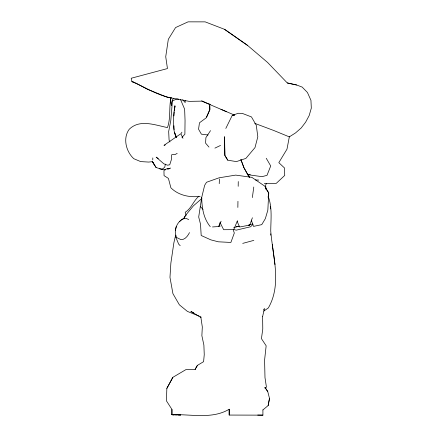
<?xml version="1.0" encoding="UTF-8"?>
<svg xmlns="http://www.w3.org/2000/svg" width="437" height="437" viewBox="0 0 437 437"><rect width="100%" height="100%" fill="white"/><g stroke="black" fill="none" stroke-linecap="round" stroke-linejoin="round"><path stroke-width="0.66" d="M178.012 414.942L180.71 415.063L171.921 414.686L171.938 409.42L166.453 400.876L166.836 388.422L172.833 377.344L185.949 369.598L195.323 369.653M185.179 100.586L185.179 102.602L182.71 99.702M171.921 409.42L171.921 414.686C190.843 414.036 212.131 419.498 229.19 409.234L229.185 415.063L262.91 415.145L262.91 409.922M237.854 207.438L237.952 201.304M238.187 186.315L238.258 181.546M152.753 159.909L152.797 157.915M170.872 97.56L170.474 100.761L171.408 105.607L171.468 103.684M219.232 183.671L219.429 178.946M173.959 115.931L174.139 111.987M268.526 197.546L268.755 192.93L265.325 187.473M268.176 197.906L268.302 195.929M171.408 105.607L171.703 102.029L172.566 99.554L173.795 98.276M188.718 219.576L185.769 218.232C177.651 219.281 172.861 230.452 176.548 237.477L181.027 239.656C185.102 239.771 187.855 235.871 189.505 232.593M174.461 110.108L174.592 108.862L174.39 110.091M174.718 107.617L174.909 105.749C173.456 116.024 171.692 127.538 176.204 137.213M252.362 197.573L253.782 187.009M265.783 186.834L251.87 177.367L235.68 175.106L219.123 177.799L206.515 182.267L204.636 185.343L201.708 197.448L198.693 217.003L200.517 224.23L201.184 235.494L210.885 239.875L218.347 241.803L230.878 242.448L234.319 233.019L233.232 229.917M175.439 230.61L176.231 226.574M174.833 107.611L175.051 106.371M262.905 409.928L268.154 405.563L269.498 398.391L267.766 391.601L264.975 387.346L267.761 391.607M268.154 405.563L269.503 398.386M289.398 136.491L286.983 149.164L278.817 162.657L284.531 168.01L284.716 175.434L276.266 183.349L264.319 183.584M165.388 164.104L164.744 167.109L162.203 169.425L156.069 167.513L152.245 161.291L156.069 167.513M262.615 316.585L264.374 308.653L263.68 309.636M171.135 97.424C168.704 107.218 171.009 117.875 167.458 127.577C155.059 125.124 139.818 118.875 129.243 129.248C122.611 138.168 126.031 151.513 133.777 158.702L140.67 161.592L148.7 162.072L152.677 161.635M252.406 217.757L249.789 225.066L239.58 227.011L237.176 221.401M220.324 222.247L218.768 226.524L212.464 226.956M175.914 235.106L175.445 236.319L178.64 244.092L180.197 245.698M265.068 186.752L266.401 183.311M237.46 220.69L233.702 229.66L223.657 229.709L220.057 222.564M221.106 221.193L218.768 226.524L220.259 226.038M206.668 117.1L210.017 109.501M225.809 128.445L232.233 115.395L238.214 113.287L242.24 113.369L251.472 116.925L256.284 125.304L257.819 136.776L254.995 147.597L245.9 158.391L236.417 161.603L227.737 160.182L224.858 155.501L224.432 136.847M181.317 133.34L181.939 132.176M166.852 388.427L172.839 377.339M185.616 215.283L183.677 218.697L185.621 215.277L193.471 205.778L201.894 198.464M197.409 365.37L195.159 369.331L197.404 365.376L203.593 361.683L204.248 354.664L203.882 345.066L201.872 335.692L202.315 326.996L200.714 316.246M175.898 235.865L175.204 236.974L173.85 242.945L170.862 263.178L169.977 277.391L172.937 293.675L179.372 304.818L187.397 311.401L199.135 316.104M210.53 130.625L205.887 137.666L205.587 143.139L208.968 147.1M181.95 137.442L184.889 134.208L185.048 120.372L184.632 109.184L180.459 99.363M252.941 224.334L250.609 226.765L236.297 230.146L233.702 229.529M179.722 221.433L181.797 219.467L183.879 218.363M198.928 196.197C193.4 200.785 191.537 208.422 185.184 212.273L186.14 215.452M263.85 311.035L268.345 307.938C282.012 284.197 272.737 256.464 270.749 231.053C270.814 219.505 272.437 207.378 268.154 196.328M170.539 168.032L167.59 169.075L169.977 168.589M177.187 153.365L175.073 154.561L171.675 154.703L171.386 159.642L169.725 164.798L167.497 165.186L163.842 163.804L156.14 157.123L158.325 158.598M214.906 148.127L220.548 145.423M264.756 388.023L266.45 387.237L264.991 377.634L264.587 360.099L266.155 345.793L261.435 338.631L262.774 329.045L262.621 316.579M165.262 144.931L163.979 145.357L180.847 133.722L182.972 138.332M233.724 227.622L238.913 226.191M242.715 243.387L253.826 240.377M168.092 168.524L166.098 169.053L163.946 170.506L164.055 175.636L168.42 178.405L170.883 187.806C178.454 195.394 189.8 197.748 200.157 196.306M234.554 114.904L232.233 115.395L234.232 114.991M236.297 226.803L239.596 226.246M249.483 224.569L252.777 224.012M248.926 225.164L249.789 225.066L248.478 225.082M250.292 174.62L247.713 174.685L243.835 167.447L240.88 159.472L243.808 167.475L249.418 177.4M257.715 415.068L262.91 415.145M255.476 179.962L258.737 180.077M173.604 414.85L171.938 414.675L176.657 414.882M171.921 414.686L173.615 414.844M178.706 99.161L176.958 98.964L172.429 100.843L170.807 120.443L168.677 131.493L169.092 140.086L169.944 141.949M208.039 135.006L201.375 134.154L198.545 129.188L199.48 122.797L206.171 117.853L209.738 109.638L209.438 104.001M133.28 81.795L131.93 81.621L131.204 78.25L167.453 68.565L165.727 56.723L168.321 39.303L175.576 27.558L188.068 21.85L205.15 21.866L224.563 29.334L247.555 45.388L267.619 62.491L287.306 82.964L296.603 84.986L302.158 87.083L307.429 92.475L310.947 100.319L311.308 108.13L309.205 115.483L305.616 122.207L301.197 127.981L295.527 132.924L289.305 136.868L273.808 130.51L254.76 123.354M165.645 169.835L162.87 169.452L161.892 168.786M170.84 97.855C156.932 95.069 144.838 87.039 131.93 81.621L136.125 83.205L147.619 89.372L166.901 97.123L189.123 101.362L201.85 101.138L234.653 115.171M287.306 82.964L296.603 84.986M159.439 168.737L162.203 169.419M201.67 100.81L210.366 104.634M220.925 109.283L226.519 111.746M193.82 312.914L190.914 311.472L201.036 317.519M224.563 29.334L247.55 45.393M200.228 206.499L203.019 209.328M210.252 226.661C203.473 218.374 201.883 207.815 201.708 197.448M249.494 177.34L247.713 174.685L262.009 176.657L266.996 175.352L270.716 165.951L266.242 158.254M265.27 187.511L268.706 192.968L267.848 210.126L265.352 218.631L261.747 224.645L253.509 226.393L251.28 220.111M227.748 160.128L224.897 155.441L224.574 136.781M152.245 161.291L153.808 164.165M174.297 132.214L176.472 137.213M174.789 133.034L176.264 137.234M272.262 244.398L274.977 264.614M265.827 186.796L266.024 189.494M173.953 125.725L174.161 129.614M209.836 105.738L209.989 108.879M270.732 233.822L270.798 235.166M270.503 206.237L270.514 208.93M229.196 409.229L229.19 415.063"/></g></svg>
